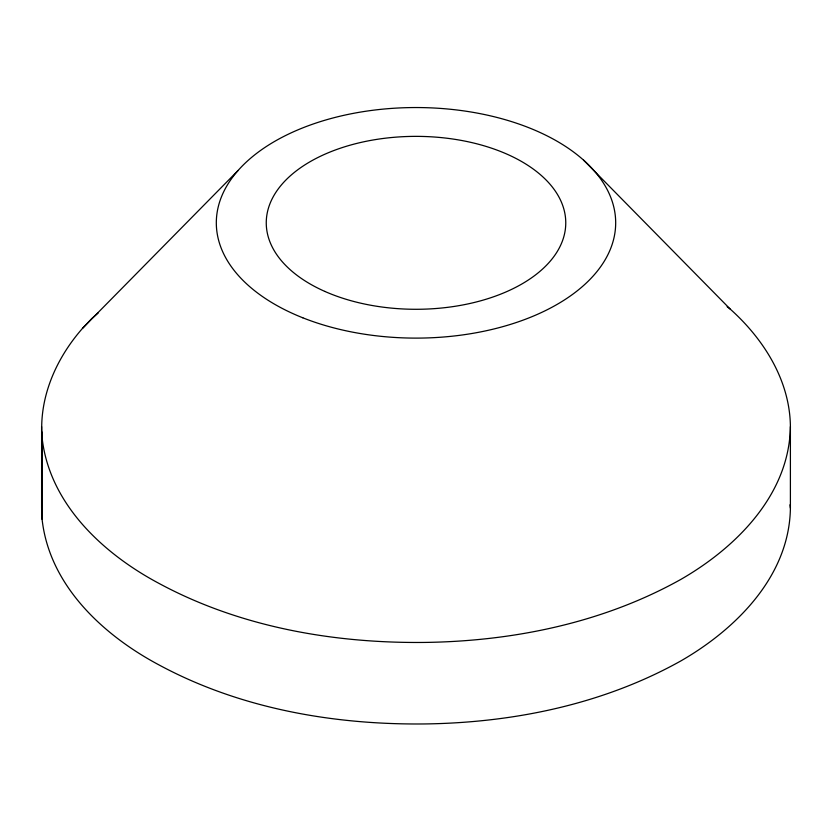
<?xml version="1.0" encoding="UTF-8"?>
<svg xmlns="http://www.w3.org/2000/svg" width="832" height="832" viewBox="0 0 832 832"><rect width="100%" height="100%" fill="white"/><g stroke="black" fill="none" stroke-linecap="round" stroke-linejoin="round"><path stroke-width="1.25" d="M583.523 160.087L730.101 308.984C763.682 339.009 789.974 380.484 790.4 426.629L790.4 508.144C789.402 576.035 736.258 629.054 680.742 660.993C603.273 704.246 513.854 722.602 425.693 723.934C333.913 725.046 239.876 708.666 158.558 664.685C102.814 634.899 49.39 585.291 42.099 519.345L42.099 437.83C38.782 397.467 56.17 358.332 82.493 328.39L238.129 170.435M42.099 519.345L42.234 432.224M42.234 513.739L42.016 504.494M790.4 426.629C789.402 494.52 736.258 547.539 680.742 579.467C603.273 622.731 513.854 641.087 425.693 642.418C333.913 643.531 239.876 627.151 158.558 583.17C102.814 553.374 49.39 503.776 42.099 437.83M82.493 328.39L91.759 318.542L98.155 313.019M727.147 306.706L730.101 308.984M790.015 504.785L790.4 508.144M41.6 426.629L41.6 508.144M302.817 317.803A199.68 115.284 0 0 0 615.056 231.93A199.68 115.284 0 0 0 330.127 118.747A199.68 115.284 0 0 0 302.817 317.803M324.834 291.418A149.76 86.466 0 0 0 564.481 234.114A149.76 86.466 0 0 0 358.686 142.948A149.76 86.466 0 0 0 324.834 291.418"/></g></svg>
